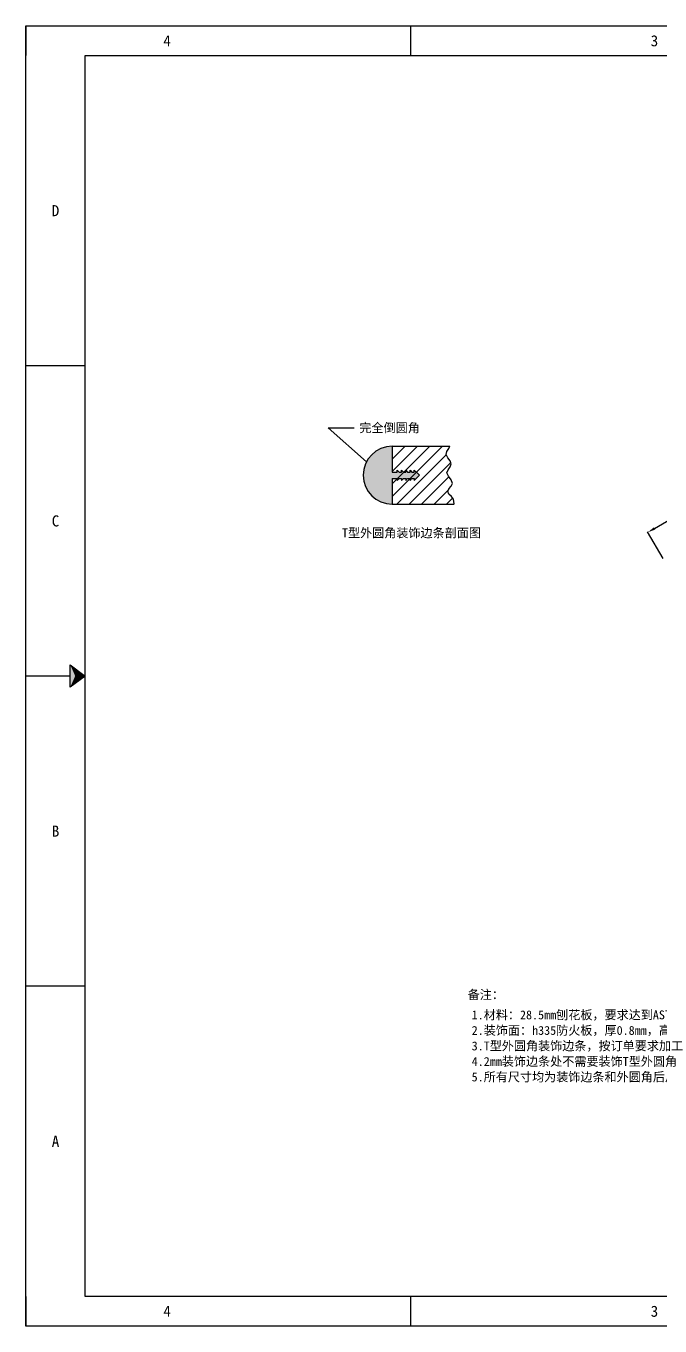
# Model space of a CAD drawing. Header units: inches. Extents: x 777 to 31414, y -57949 to 2393.
# Drawn here: x 24548 to 26183, y -39211 to -35861 of the extents above; entities that cross this region are included whole.
import ezdxf
from ezdxf.enums import TextEntityAlignment as Align

# ---------------------------------------------------------------- set-up
doc = ezdxf.new("R2010")
doc.units = ezdxf.units.IN
doc.header["$LTSCALE"] = 0.605
doc.header["$MEASUREMENT"] = 0
doc.header["$PDMODE"] = 3
doc.header["$PDSIZE"] = 0.25
doc.linetypes.add('DOT', pattern=[0.2, 0.1, -0.1])
doc.layers.get('0').update_dxf_attribs({"linetype": 'CONTINUOUS'})
doc.layers.get('Defpoints').update_dxf_attribs({"linetype": 'CONTINUOUS'})
for name, color, linetype in [('02-05848-001_DXF_HATCHING', 7, 'CONTINUOUS'), ('02-05848-001_DXF_TEXT', 7, 'CONTINUOUS'), ('print', 30, 'CONTINUOUS')]:
    doc.layers.add(name, color=color, linetype=linetype)
doc.layers.add('dim', color=2, linetype='CONTINUOUS', lineweight=9)
doc.styles.add('Dartop', font='')
doc.styles.add('hzHT', font='simhei.ttf')
doc.styles.get("Standard").update_dxf_attribs({"font": 'txt', "width": 0.7})
doc.styles.get('Dartop').set_extended_font_data('FangSong_GB2312')
doc.dimstyles.new('ISO-25', dxfattribs={"dimtxt": 20, "dimasz": 20, "dimexe": 1.25, "dimexo": 0.625, "dimtad": 1, "dimdec": 1, "dimtxsty": 'Standard', "dimcen": 2.5, "dimadec": 0, "dimazin": 0, "dimtfac": 1, "dimtdec": 1, "dimtmove": 0, "dimatfit": 3, "dimfxl": 0, "dimarcsym": 0})
doc.dimstyles.get("Standard").update_dxf_attribs({"dimtxt": 0.1, "dimasz": 0.125, "dimexe": 0.18, "dimexo": 0.0625, "dimgap": 0.09, "dimtad": 0, "dimtih": 1, "dimtoh": 1, "dimdec": 3, "dimzin": 4, "dimdsep": 46, "dimtxsty": 'Standard', "dimblk": '_FILLED', "dimblk1": '_FILLED', "dimblk2": '_FILLED', "dimcen": 0.09, "dimadec": 0, "dimazin": 0, "dimtol": 1, "dimtp": 0.008, "dimtm": 0.008, "dimtfac": 1, "dimtdec": 3, "dimtofl": 0, "dimtmove": 0, "dimatfit": 3, "dimldrblk": '_FILLED', "dimfxl": 0, "dimtolj": 1, "dimtzin": 4, "dimarcsym": 0})

# ---------------------------------------------------------------- blocks, each defined once
blk = doc.blocks.new('_FILLED')
at = {"color": 0, "linetype": 'ByBlock'}
blk.add_solid([(0, 0), (-1, 0.16), (-1, -0.16)], dxfattribs=at)
blk = doc.blocks.new('*U148')
at = {"color": 254, "linetype": 'Continuous', "extrusion": (0, 0, -1)}
for points in [[(-0.833, 11), (-0.75, 10.812), (-0.75, 11.188)], [(-0.833, 11), (-0.75, 11.188), (-1, 11)], [(-0.833, 11), (-1, 11), (-0.75, 10.812)]]:
    blk.add_solid(points, dxfattribs=at)
blk = doc.blocks.new('*D161')
at = {"layer": 'Defpoints', "color": 0}
for p in [(26950.4, -36702.1), (26989.8, -36770.1), (26191.1, -37233.6)]:
    blk.add_point(p, dxfattribs=at)
at = {"layer": 'dim', "color": 0, "lineweight": -2}
for p, q in [((26168.9, -37155.6), (26933.1, -36712.2)), ((26989.5, -36769.6), (26949.8, -36701.1)), ((26190.8, -37233), (26151, -37164.5))]:
    blk.add_line(p, q, dxfattribs=at)
at = {"layer": 'dim', "color": 0}
for points in [[(26931.4, -36709.3), (26934.8, -36715.1), (26950.4, -36702.1)], [(26167.3, -37152.7), (26170.6, -37158.5), (26151.6, -37165.6)]]:
    blk.add_solid(points, dxfattribs=at)
at = {"layer": 'dim', "color": 0, "insert": (26544.8, -36923.2), "char_height": 20, "attachment_point": 5, "rotation": 30.1245}
blk.add_mtext('923,5 [36 3/8]', dxfattribs=at)
blk = doc.blocks.new('*D158')
at = {"layer": 'Defpoints', "color": 0}
for p in [(26114.1, -37100.2), (26494.1, -37758.4), (26780.3, -37753.7), (26601, -37814.1), (26565.3, -37877.8)]:
    blk.add_point(p, dxfattribs=at)
at = {"layer": 'dim', "color": 0, "lineweight": -2}
blk.add_line((26494.4, -37758.9), (26526.9, -37815.2), dxfattribs=at)
blk.add_arc((26563.6, -37878.8), 74.7, 45.3813, 104.6187, dxfattribs=at)
at = {"layer": 'dim', "color": 0}
for points in [[(26546, -37809.6), (26543.5, -37803.4), (26526.2, -37814.1)], [(26618.7, -37823.6), (26613.4, -37827.7), (26628.3, -37841.4)]]:
    blk.add_solid(points, dxfattribs=at)
at = {"layer": 'dim', "color": 0, "insert": (26586.1, -37794.8), "char_height": 20, "attachment_point": 5, "rotation": 345}
blk.add_mtext('90,0°', dxfattribs=at)

msp = doc.modelspace()

# ---------------------------------------------------------------- hatches: boundary and pattern name
at = {"layer": '02-05848-001_DXF_HATCHING', "linetype": 'Continuous'}
h = msp.add_hatch(color=2, dxfattribs=at)
edge = h.paths.add_edge_path()
edge.add_line((25510.15, -37026.68), (25516.19, -37026.68))
edge.add_line((25516.19, -37026.68), (25516.19, -37031.72))
edge.add_line((25516.19, -37031.72), (25521.25, -37026.68))
edge.add_line((25521.25, -37026.68), (25527.29, -37026.68))
edge.add_line((25527.29, -37026.68), (25527.29, -37031.72))
edge.add_line((25527.29, -37031.72), (25532.35, -37026.68))
edge.add_line((25532.35, -37026.68), (25538.4, -37026.68))
edge.add_line((25538.4, -37026.68), (25538.4, -37031.72))
edge.add_line((25538.4, -37031.72), (25543.46, -37026.68))
edge.add_line((25543.46, -37026.68), (25549.5, -37026.68))
edge.add_line((25549.5, -37026.68), (25549.5, -37031.72))
edge.add_line((25549.5, -37031.72), (25562.77, -37018.49))
edge.add_line((25549.5, -37005.26), (25562.77, -37018.49))
edge.add_line((25549.5, -37010.3), (25549.5, -37005.26))
edge.add_line((25543.46, -37010.3), (25549.5, -37010.3))
edge.add_line((25538.4, -37005.26), (25543.46, -37010.3))
edge.add_line((25538.4, -37010.3), (25538.4, -37005.26))
edge.add_line((25532.35, -37010.3), (25538.4, -37010.3))
edge.add_line((25527.29, -37005.26), (25532.35, -37010.3))
edge.add_line((25527.29, -37010.3), (25527.29, -37005.26))
edge.add_line((25521.25, -37010.3), (25527.29, -37010.3))
edge.add_line((25516.19, -37005.26), (25521.25, -37010.3))
edge.add_line((25516.19, -37010.3), (25516.19, -37005.26))
edge.add_line((25510.15, -37010.3), (25516.19, -37010.3))
edge.add_line((25505.09, -37005.26), (25510.15, -37010.3))
edge.add_line((25505.09, -37010.3), (25505.09, -37005.26))
edge.add_line((25492.52, -37010.3), (25505.09, -37010.3))
edge.add_line((25492.52, -36943.69), (25492.52, -37010.3))
edge.add_arc((25492.52, -37018.49), 74.8, 90, 270)
edge.add_line((25492.52, -37026.68), (25492.52, -37093.29))
edge.add_line((25492.52, -37026.68), (25505.09, -37026.68))
edge.add_line((25505.09, -37026.68), (25505.09, -37031.72))
edge.add_line((25505.09, -37031.72), (25510.15, -37026.68))

# ---------------------------------------------------------------- linework, layer by layer
at = {"color": 0, "linetype": 'DOT'}
for p, q in [((24548.32, -35860.79), (29309.55, -35860.79)), ((24548.32, -39135), (24548.32, -35936.93)), ((29309.55, -39211.15), (24548.32, -39211.15))]:
    msp.add_line(p, q, dxfattribs=at)
at = {"color": 0}
for p, q in [((24548.32, -35860.79), (24548.32, -35936.93)), ((25540.41, -35936.93), (25540.41, -35860.79)), ((24700.61, -39135), (24700.61, -35936.93)), ((24700.61, -35936.93), (29233.41, -35936.93)), ((24700.61, -36736.45), (24548.32, -36736.45)), ((24662.53, -37535.97), (24548.32, -37535.97)), ((24700.61, -38335.48), (24548.32, -38335.48)), ((24548.32, -39135), (24548.32, -39211.15)), ((29233.41, -39135), (24700.61, -39135)), ((25540.41, -39211.15), (25540.41, -39135))]:
    msp.add_line(p, q, dxfattribs=at)
at = {"color": 2, "linetype": 'Continuous'}
for p, q in [((25492.52, -36976.95), (25525.78, -36943.69)), ((25492.52, -37008.98), (25557.8, -36943.69)), ((25492.52, -37041), (25589.83, -36943.69)), ((25492.52, -37073.03), (25621.86, -36943.69)), ((25504.28, -37093.29), (25631.99, -36965.58)), ((25536.31, -37093.29), (25643.45, -36986.15)), ((25568.34, -37093.29), (25638.68, -37022.95)), ((25600.36, -37093.29), (25638.17, -37055.48)), ((25632.39, -37093.29), (25648.24, -37077.44))]:
    msp.add_line(p, q, dxfattribs=at)
at = {"color": 7, "linetype": 'Continuous'}
for p, q in [((25492.52, -36943.69), (25492.52, -37010.3)), ((25492.52, -36943.69), (25640.9, -36943.69)), ((25633.52, -36957.49), (25638.17, -36949.34)), ((25638.17, -36949.34), (25640.9, -36943.69)), ((25631.93, -36965.46), (25633.52, -36957.49)), ((25635.77, -36973.37), (25631.93, -36965.46)), ((25641.61, -36981.22), (25635.77, -36973.37)), ((25644.54, -36989.11), (25641.61, -36981.22)), ((25492.52, -37010.3), (25505.09, -37010.3)), ((25505.09, -37010.3), (25505.09, -37005.26)), ((25505.09, -37005.26), (25510.15, -37010.3)), ((25510.15, -37010.3), (25516.19, -37010.3)), ((25516.19, -37010.3), (25516.19, -37005.26)), ((25516.19, -37005.26), (25521.25, -37010.3)), ((25521.25, -37010.3), (25527.29, -37010.3)), ((25527.29, -37010.3), (25527.29, -37005.26)), ((25527.29, -37005.26), (25532.35, -37010.3)), ((25532.35, -37010.3), (25538.4, -37010.3)), ((25538.4, -37010.3), (25538.4, -37005.26)), ((25538.4, -37005.26), (25543.46, -37010.3)), ((25543.46, -37010.3), (25549.5, -37010.3)), ((25549.5, -37010.3), (25549.5, -37005.26)), ((25549.5, -37005.26), (25562.77, -37018.49)), ((25549.5, -37031.72), (25562.77, -37018.49)), ((25633.51, -37011.97), (25636.42, -37004.34)), ((25637.31, -37021.18), (25633.51, -37011.97)), ((25636.42, -37004.34), (25641.66, -36996.7)), ((25644.42, -37030.34), (25637.31, -37021.18)), ((25641.66, -36996.7), (25644.54, -36989.11)), ((25492.52, -37026.68), (25492.52, -37093.29)), ((25492.52, -37026.68), (25505.09, -37026.68)), ((25505.09, -37031.72), (25510.15, -37026.68)), ((25505.09, -37026.68), (25505.09, -37031.72)), ((25510.15, -37026.68), (25516.19, -37026.68)), ((25516.19, -37031.72), (25521.25, -37026.68)), ((25516.19, -37026.68), (25516.19, -37031.72)), ((25521.25, -37026.68), (25527.29, -37026.68)), ((25527.29, -37031.72), (25532.35, -37026.68)), ((25527.29, -37026.68), (25527.29, -37031.72)), ((25532.35, -37026.68), (25538.4, -37026.68)), ((25538.4, -37031.72), (25543.46, -37026.68)), ((25538.4, -37026.68), (25538.4, -37031.72)), ((25543.46, -37026.68), (25549.5, -37026.68)), ((25549.5, -37026.68), (25549.5, -37031.72)), ((25635.87, -37060.83), (25638.81, -37054)), ((25638.81, -37054), (25644.3, -37046.83)), ((25644.3, -37046.83), (25647.7, -37039.55)), ((25647.7, -37039.55), (25644.42, -37030.34)), ((25638.81, -37067.35), (25635.87, -37060.83)), ((25645.15, -37073.76), (25638.81, -37067.35)), ((25650.85, -37080.54), (25645.15, -37073.76)), ((25652.2, -37091.91), (25650.85, -37080.54)), ((25492.52, -37093.29), (25651.55, -37093.29)), ((25651.55, -37093.29), (25652.2, -37091.91))]:
    msp.add_line(p, q, dxfattribs=at)
at = {"color": 0}
msp.add_lwpolyline([(24700.61, -37535.97), (24662.53, -37564.52), (24662.53, -37507.41), (24700.61, -37535.97)], close=True, dxfattribs=at)
at = {"color": 7, "linetype": 'Continuous'}
msp.add_arc((25492.52, -37018.49), 74.8, 90, 270, dxfattribs=at)
at = {"layer": 'print'}
msp.add_lwpolyline([(24548.32, -35860.79), (29385.7, -35860.79), (29385.7, -39211.15), (24548.32, -39211.15)], close=True, dxfattribs=at)

# ---------------------------------------------------------------- block references
at = {"color": 0, "linetype": 'Continuous', "xscale": 152.2888407109637, "yscale": 152.2888407109637, "zscale": 152.2888407109637}
msp.add_blockref('*U148', (24548.32, -39211.15), dxfattribs=at)

# ---------------------------------------------------------------- texts
at = {"color": 0}
for s, height, style, p in [('4', 28.55, 'Dartop', (24912.21, -35898.86)), ('3', 28.55, 'Dartop', (26168.6, -35898.86)), ('D', 28.55, 'Dartop', (24624.46, -36336.69)), ('C', 28.55, 'Dartop', (24624.46, -37136.21)), ('T型外圆角装饰边条剖面图', 22.8433, 'hzHT', (25542.14, -37167.22)), ('B', 28.55, 'Dartop', (24624.46, -37935.73)), ('备注：', 22.843, 'hzHT', (25733.8, -38357.38)), ('1.材料：28.5mm刨花板，要求达到ASTM A208.1 M3级标准', 22.8433, 'hzHT', (26086.48, -38409.36)), ('2.装饰面：h335防火板，厚0.8mm，高压贴合           ', 22.8433, 'hzHT', (26086.48, -38449.36)), ('3.T型外圆角装饰边条，按订单要求加工               ', 22.8433, 'hzHT', (26086.48, -38489.36)), ('4.2mm装饰边条处不需要装饰T型外圆角                ', 22.8433, 'hzHT', (26086.48, -38529.36)), ('5.所有尺寸均为装饰边条和外圆角后尺寸              ', 22.8433, 'hzHT', (26086.48, -38569.36)), ('A', 28.55, 'Dartop', (24624.46, -38735.24)), ('4', 28.55, 'Dartop', (24912.21, -39173.07)), ('3', 28.55, 'Dartop', (26168.6, -39173.07))]:
    msp.add_text(s, height=height, dxfattribs=dict(at, style=style)).set_placement(p, align=Align.MIDDLE_CENTER)
at = {"layer": 'dim', "color": 0, "style": 'hzHT'}
msp.add_text('完全倒圆角', height=22.843, dxfattribs=at).set_placement((25485.82, -36896.47), align=Align.MIDDLE_CENTER)

# ---------------------------------------------------------------- dimensions: what is measured, and where the dimension line sits
at = {"layer": 'dim'}
dim = msp.add_aligned_dim(p1=(26191.08, -37233.59), p2=(26989.83, -36770.11), distance=78.59, dimstyle='ISO-25', dxfattribs=at)
dim.commit()
dim.dimension.update_dxf_attribs({"geometry": '*D161', "text_midpoint": (26544.85, -36923.25)})
dim = msp.add_angular_dim_2l(base=(26600.96, -37814.09), line1=((26114.08, -37100.21), (26494.08, -37758.39)), line2=((26565.34, -37877.8), (26780.31, -37753.69)), dimstyle='ISO-25', override={"dimadec": 1}, dxfattribs=at)
dim.commit()
dim.dimension.update_dxf_attribs({"geometry": '*D158', "text_midpoint": (26586.12, -37794.75)})

# ---------------------------------------------------------------- leaders
at = {"layer": '02-05848-001_DXF_TEXT', "color": 2, "linetype": 'Continuous'}
msp.add_leader([(25426.19, -36983.9), (25327.28, -36896.75), (25394.78, -36896.75)], dimstyle='Standard', override={"dimtad": 0}, dxfattribs=at)

doc.saveas('drawing.dxf')
